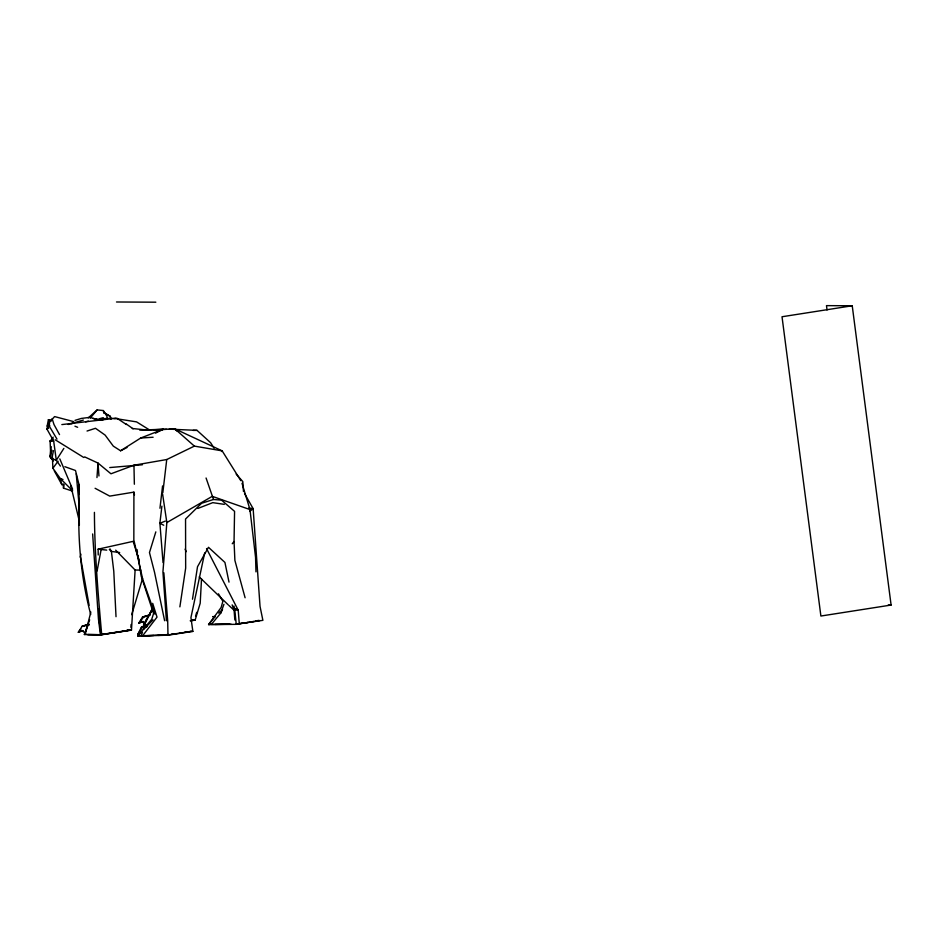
<?xml version="1.0" encoding="UTF-8"?>
<svg xmlns="http://www.w3.org/2000/svg" width="938" height="938" viewBox="0 0 938 938"><rect width="100%" height="100%" fill="white"/><g stroke="black" fill="none" stroke-linecap="round" stroke-linejoin="round"><path stroke-width="1.41" d="M95.09 488.288L109.723 496.108L133.911 492.133L133.841 539.913L142.787 579.52L154.876 614.12M179.873 606.863L185.665 568.1L185.548 519.019L201.564 503.272L213.512 499.485L221.544 500.153L234.57 511.351L234.043 541.496L234.887 560.396L245.099 597.764M79.249 500.517C77.455 538.717 80.926 577.538 90.716 614.507M201.518 578.852L200.204 603.228L195.139 620.124L190.953 620.78M115.679 550.172L135.119 570.034L131.472 630.113L101.703 634.733L87.222 634.557M130.898 627.311L131.074 624.497M94.421 512.371C94.574 553.092 98.103 594.117 101.703 634.733M96.966 477.571L98.021 463.079L84.655 456.888M162.637 494.279L166.847 522.572L162.931 571.875L166.413 620.792M159.964 508.255L162.567 485.931M162.813 492.825L166.741 459.538L194.377 446.113L222.165 450.861L240.82 480.678M161.899 506.133L159.894 523.24L163.036 562.577M60.419 466.127L56.303 460.277L53.677 441.095L46.9 428.994L49.186 425.969L49.902 419.966L48.624 422.37M52.763 460.089L49.984 456.783L51.203 446.629M51.895 440.837L52.247 437.929M192.489 599.23L197.508 566.74L208.471 547.3L224.932 562.448L229.001 582.111M71.933 490.879L63.491 488.147L64.124 484.5L61.826 484.606L54.252 470.782M97.083 571.019L101.292 548.753M48.635 428.478L47.181 425.969L48.401 419.649L51.098 420.634M53.443 450.639L52.352 456.173L52.891 468.238L60.302 478.544L72.683 490.809M204.683 552.916L190.93 617.638L192.865 631.391L167.984 635.178L142.435 636.011L157.021 617.122L152.683 603.345M80.258 556.984L80.926 554.159M85.51 633.115L90.834 611.998M46.9 428.994L48.272 423.695M195.55 616.219L196.722 612.315M131.707 614.671L142.576 578.488M49.984 456.783L51.977 450.24M155.825 531.869L149.47 552.564L154.547 572.332L164.619 620.721M84.326 634.522L89.661 619.83M212.234 623.313L220.665 613.218L223.959 604.283M142.529 632.13L141.122 635.894L168.922 634.534M86.601 628.8L84.432 634.557L100.378 634.686L130.148 630.066M87.035 627.651L88.735 623.688M220.665 613.218L222.552 609.254M152.413 608.293L144.206 625.412L146.996 625.329M152.648 608.375L143.373 625.412L146.187 625.329M142.506 617.052L150.139 614.836L142.506 617.052L138.812 623.184L143.491 621.495M53.173 437.167L50.382 441.716L52.915 438.632M50.277 421.49L54.58 416.578L73.692 421.619L71.863 423.835M152.695 609.536L145.847 620.405L143.971 625.212L146.867 625.189M63.843 448.423L56.303 460.277L50.84 458.295L50.089 440.778L52.587 439.359M146.762 627.018L142.47 627.123L137.745 634.557L141.157 632.622M259.814 620.557L236.235 624.345L208.564 624.602L221.145 607.472L222.869 601.281L218.46 593.801M52.891 468.238L58.086 461.238M232.249 543.747L234.043 541.496M80.903 629.117L78.323 632.306L83.13 630.594M209.186 623.77L215.177 616.512L212.656 616.653L215.119 616.782M153.668 635.483L137.734 635.941L151.71 619.303L153.574 613.546L141.204 576.143L137.921 555.179M90.189 418.149L97.165 409.918L103.321 410.551L106.944 416.296L107.19 418.969M218.742 613.159L220.512 611.072M221.52 451.518L222.165 450.861L174.82 428.83L147.043 430.073M143.467 629.621L153.023 619.866M88.231 417.938L97.165 409.918M141.017 631.802L137.745 634.557L141.31 627.346L142.47 627.123M249.766 511.409L253.143 508.642L244.548 493.599M87.046 431.034L95.488 428.291L105.126 435.103L113.31 446.136L120.568 450.768L140.677 438.034L163.282 429.229L139.762 430.143M166.847 522.572L212.269 496.354L249.977 509.569L255.558 557.383L255.98 571.863M120.568 450.768L127.04 447.508M155.52 433.145L163.282 429.229M145.976 626.69L144.792 626.901L147.325 625.74M165.311 521.129L159.894 523.24L163.728 525.245M197.848 508.455L212.762 502.651L224.299 504.363M144.792 626.901L147.09 626.009M166.741 459.538L133.958 465.225L110.954 473.796L98.021 463.079L98.959 475.976M74.993 420.365L81.348 418.43L90.036 417.328L97.751 419.861M68.193 424.492L83.341 420.072M88.348 624.427L82.216 626.138L78.323 632.306L82.157 630.547L85.979 634.053M103.297 417.762L99.358 418.711L115.222 418.313L61.838 424.586M85.593 421.807L88.36 421.15M98.209 554.979L98.138 549.164L133.137 541.355L139.211 560.643M114.084 418.711L116.84 418.149L126.384 424.515M249.485 622.257L253.448 621.448M256.097 620.909L258.736 620.37M179.615 633.185L182.16 632.704M184.704 632.224L187.248 631.743M147.77 616.09L143.784 616.829L138.812 623.184L142.447 621.448L145.179 624.79M137.734 635.941L140.548 635.472M142.435 636.011L145.261 635.542M236.235 624.345L234.828 610.204L237.595 609.759M236.458 624.157L262.886 620.335L260.037 606.405L253.143 508.642L248.816 508.009M190.203 620.78L194.389 620.112M852.232 305.765L782.022 316.751L820.891 616.032L891.1 605.045L852.232 305.765L826.484 305.636L827.046 309.997M88.031 634.569L100.952 634.733L130.71 630.113L127.931 629.902M191.598 631.333L166.706 635.12L158.018 635.366M208.564 624.602L211.413 624.169M236.599 623.969L248.054 622.445M171.595 634.205L175.605 633.689M109.769 467.558L142.412 464.767M47.181 425.969L49.855 425.711M140.677 438.034L153.117 437.237M154.09 430.073L166.53 429.323M169.286 429.158L197.027 430.366L210.593 442.689L214.134 448.235M145.46 627.147L141.31 627.346L145.437 627.276M231.041 624.239L211.296 624.427M215.06 624.391L229.329 624.239M193.158 430.401L197.027 430.366M192.231 620.124L195.139 620.124M116.5 301.989L155.837 302.188M888.239 605.033L891.1 605.045M135.119 570.034L140.888 570.105M190.097 631.321L192.865 631.391M127.228 629.832L131.472 630.113M50.089 440.778L53.677 441.095M132.34 428.502L147.231 430.05M98.138 549.164L106.733 550.114M119.677 552.552L111.399 551.427L109.312 549.492M93.061 418.477L102.981 419.966M114.975 418.489L136.549 421.877L150.092 430.308M64.863 466.69L75.497 470.501L78.956 484.395L79.249 494.279M62.975 479.506L60.302 478.544L61.826 484.606M74.958 426.215L77.643 427.282M48.401 419.649L51.027 420.834M234.465 608.199L238.229 610.239L239.307 624.122M103.883 412.72L109.863 416.155M103.626 412.403L110.309 416.402L111.118 418.946M55.178 439.77L83.787 457.486M126.173 423.929L133.126 428.818M194.377 446.113L174.82 428.83L176.79 430.941M228.989 605.526L234.09 610.275L234.84 619.995M199.231 576.917L228.18 604.799M236.165 474.077L242.813 481.581L243.481 491.559M49.186 425.969L56.972 439.101M59.516 434.587L54.005 424.574L52.094 418.559M110.016 548.882L111.399 551.427L113.779 571.23L116.019 616.7M206.536 548.578L238.229 610.239M185.103 549.152L186.24 551.638M59.821 458.893L72.601 489.202M232.143 604.858L234.09 610.275M206.067 478.005L213.512 499.485M242.016 483.305L249.977 509.569M70.796 485.579L79.238 520.825M103.321 410.551L103.825 412.814M233.961 605.983L234.828 610.204M133.911 492.133L134.474 495.006M80.469 556.949L89.122 605.291M137.054 549.586L137.487 552.376M52.669 458.612L53.02 461.308M100.952 634.733L98.994 618.939L98.877 608.762M100.378 634.686L98.431 618.892L92.639 533.957M110.309 416.402L110.567 419.192M76.224 473.819L79.249 506.883M163.845 572.766L167.691 620.85L167.984 635.178M63.174 484.02L63.491 488.147M133.958 465.225L134.357 484.231M78.956 484.395L79.343 525.092M89.051 624.802L82.216 626.138L89.087 624.778"/></g></svg>
